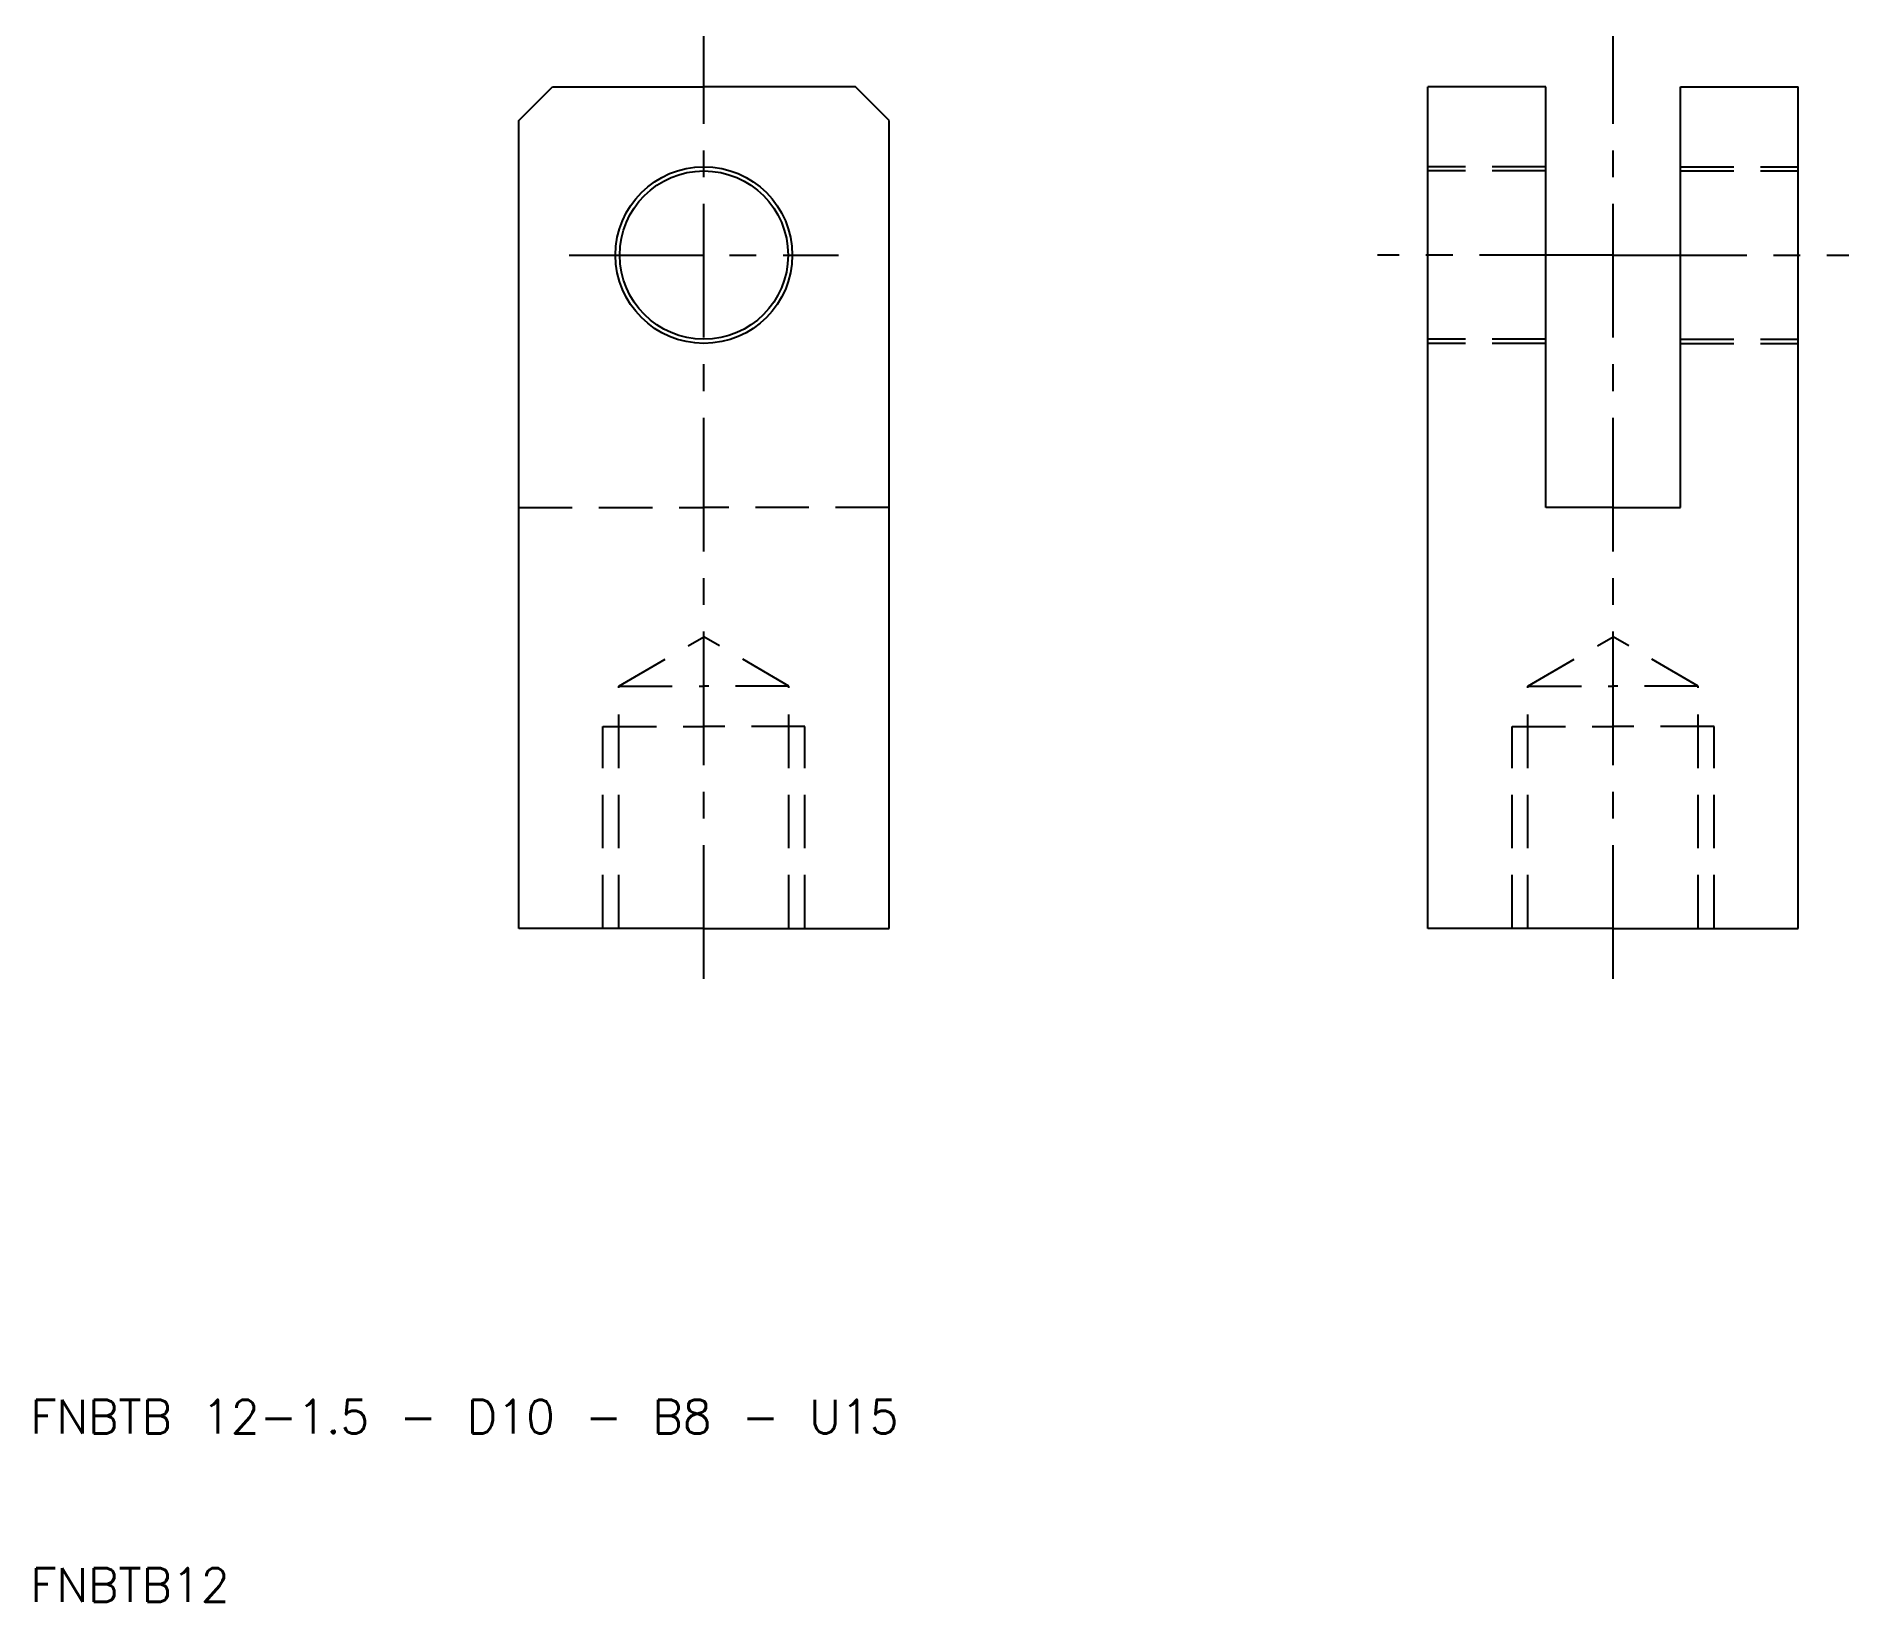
# Model space of a CAD drawing. Extents: x 10 to 118, y 10 to 103.
import ezdxf

# ---------------------------------------------------------------- set-up
doc = ezdxf.new("R2010")
doc.units = 0
doc.header["$LTSCALE"] = 0.25
doc.linetypes.add('CENTER', pattern=[50.8, 31.75, -6.35, 6.35, -6.35])
doc.linetypes.add('DASHED', pattern=[19.05, 12.7, -6.35])
doc.layers.get('0').update_dxf_attribs({"linetype": 'CONTINUOUS'})
doc.layers.add('CENTER', color=1, linetype='CENTER')
doc.styles.get("Standard").update_dxf_attribs({"font": 'txt.shx', "bigfont": 'extfont.shx'})

msp = doc.modelspace()

# ---------------------------------------------------------------- linework, layer by layer
at = {"color": 7, "linetype": 'CONTINUOUS'}
for p, q in [((39, 98), (41, 100)), ((41, 100), (50, 100)), ((59, 100), (50, 100)), ((61, 98), (59, 100)), ((93, 50), (93, 100)), ((100, 100), (93, 100)), ((100, 75), (100, 100)), ((108, 100), (115, 100)), ((108, 75), (108, 100)), ((115, 50), (115, 100)), ((39, 50), (39, 98)), ((61, 50), (61, 98)), ((104, 75), (100, 75)), ((104, 75), (108, 75)), ((50, 50), (39, 50)), ((50, 50), (61, 50)), ((104, 50), (93, 50)), ((104, 50), (115, 50))]:
    msp.add_line(p, q, dxfattribs=at)
at = {"color": 3, "linetype": 'DASHED'}
for p, q in [((100, 95.25), (93, 95.25)), ((100, 95), (93, 95)), ((108, 95.25), (115, 95.25)), ((108, 95), (115, 95)), ((100, 85), (93, 85)), ((100, 84.75), (93, 84.75)), ((108, 85), (115, 85)), ((108, 84.75), (115, 84.75)), ((39, 75), (50, 75)), ((61, 75), (50, 75)), ((44.947, 64.4), (50, 67.317)), ((55.053, 64.4), (50, 67.317)), ((98.947, 64.4), (104, 67.317)), ((109.053, 64.4), (104, 67.317)), ((44.947, 50), (44.947, 64.4)), ((44.947, 64.4), (50, 64.4)), ((55.053, 64.4), (50, 64.4)), ((55.053, 50), (55.053, 64.4)), ((98.947, 50), (98.947, 64.4)), ((98.947, 64.4), (104, 64.4)), ((109.053, 64.4), (104, 64.4)), ((109.053, 50), (109.053, 64.4)), ((44, 50), (44, 62)), ((44, 62), (50, 62)), ((56, 62), (50, 62)), ((56, 50), (56, 62)), ((98, 50), (98, 62)), ((98, 62), (104, 62)), ((110, 62), (104, 62)), ((110, 50), (110, 62))]:
    msp.add_line(p, q, dxfattribs=at)
at = {"color": 7, "linetype": 'CONTINUOUS'}
for radius in [5.25, 5]:
    msp.add_circle((50, 90), radius, dxfattribs=at)
at = {"layer": 'CENTER', "color": 1, "linetype": 'CENTER'}
for p, q in [((50, 47), (50, 103)), ((104, 47), (104, 103)), ((42, 90), (58, 90)), ((104, 90), (90, 90)), ((104, 90), (118, 90))]:
    msp.add_line(p, q, dxfattribs=at)

# ---------------------------------------------------------------- texts
for s, p in [('FNBTB 12-1.5 - D10 - B8 - U15', (10, 20)), ('FNBTB12', (10, 10))]:
    msp.add_text(s, height=2).set_placement(p)

doc.saveas('drawing.dxf')
